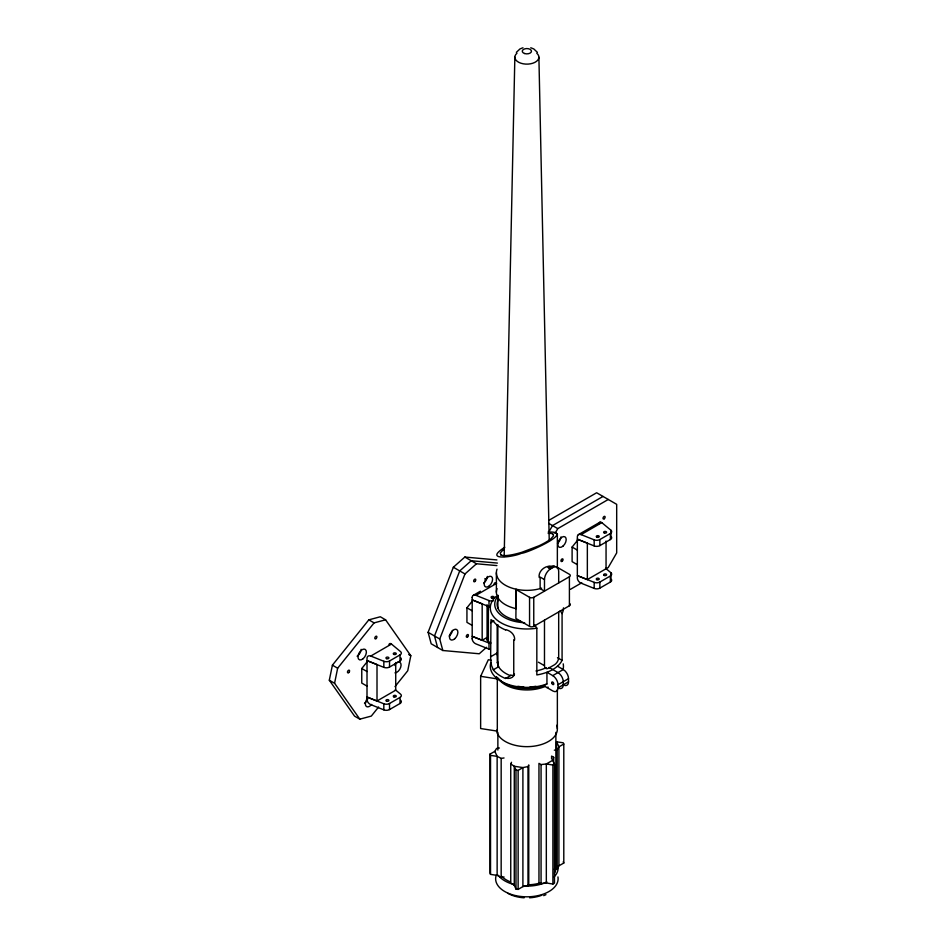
<?xml version="1.0" encoding="UTF-8"?>
<svg xmlns="http://www.w3.org/2000/svg" width="946" height="946" viewBox="0 0 946 946"><rect width="100%" height="100%" fill="white"/><g stroke="black" fill="none" stroke-linecap="round" stroke-linejoin="round"><path stroke-width="1.42" d="M400.548 700.206A4.458 2.578 0 0 1 400.028 703.493L389.527 709.559A4.458 2.578 0 0 1 383.828 709.855L370.749 704.616A4.494 3.015 50.2 0 1 367.001 699.472L367.024 658.191A4.494 3.015 50.2 0 1 370.749 656.063L391.467 644.072L400.548 651.628A4.458 2.578 0 0 1 400.028 654.916L400.028 660.994L389.527 667.048A4.458 2.578 0 0 1 383.828 667.344L367.024 660.615L377.005 664.565L377.005 700.998L367.024 697.048L383.828 703.777A4.458 2.578 0 0 0 389.527 703.481L400.028 697.415A4.458 2.578 0 0 0 400.548 694.128L395.239 689.717M487.072 604.707L487.072 639.733M497.182 624.656L497.158 654.833M534.715 624.833L536.831 628.179L536.831 674.936A36.587 21.119 0 0 0 562.078 660.367L562.078 613.611A36.587 21.119 0 0 0 563.461 607.876M497.158 654.987L497.348 662.283L498.625 666.729A29.752 17.17 0 0 0 510.473 675.681L505.554 678.519A36.587 21.119 0 0 1 493.327 669.792L491.506 665.511L490.643 658.913L490.974 619.63L493.327 621.215A36.587 21.119 0 0 0 505.554 629.941M504.171 556.508L514.849 57.186M548.172 532.054C577.013 530.954 526.473 553.564 521.483 553.268C514.163 556.863 482.2 561.64 504.774 547.273M378.589 707.017L371.305 716.087L359.811 719.161L354.561 716.134L329.314 680.221L332.401 665.168L368.822 619.855L380.316 616.768L385.578 619.807L410.812 655.72L407.738 670.761L394.99 686.63M359.811 719.161L334.577 683.26L337.651 668.207L374.084 622.882L385.578 619.807M552.641 760.324L554.474 764.12L554.474 883.126L552.902 884.037L546.327 882.973L541.065 883.576L538.96 882.37L538.96 763.363L541.065 764.569L546.327 763.966L552.641 760.324L553.694 757.285L551.589 756.067L551.589 759.011M486.563 647.277L479.255 653.769L442.823 650.505L431.187 643.788L428.112 632.306L453.347 567.245L464.841 557.052L496.898 559.926M442.823 650.505L439.736 639.011L464.983 573.962L476.477 563.769L496.875 565.59M496.579 676.591A30.485 17.607 0 0 0 497.312 678.909L497.312 731.116L480.639 728.538L480.639 676.319L488.337 659.74L491.116 660.166M527.986 885.61L527.986 766.591L528.755 764.936L528.755 883.942L527.986 885.61L522.902 886.591L518.136 889.417L515.972 889.086L514.281 885.267L510.745 882.937L510.745 763.93L511.514 762.275M549.023 531.652L552.535 525.586L603.016 496.437M554.983 533.473L557.785 528.625L608.266 499.476M504.041 876.966L501.167 877.403L497.135 875.369L490.525 874.388L489.945 873.146L489.945 754.139L494.829 751.384L496.544 748.452L499.417 748.002M554.321 869.185L557.194 868.735L557.194 749.729L558.909 746.796L563.792 744.041L563.213 742.799L556.603 741.818L556.603 749.173M557.194 868.735L558.909 865.803L563.792 863.048L563.792 744.041M367.024 686.122L361.762 683.083L361.762 668.515L367.225 661.715M472.196 625.401L466.934 622.362L466.934 607.793L472.397 600.994M577.356 564.679L572.105 561.652L572.105 547.072L577.568 540.272M516.35 52.349L519.945 48.956L522.972 47.761M502.941 549.981L500.245 553.043L500.836 554.924M510.745 763.93L514.281 766.26L515.972 770.068L518.136 770.411L522.902 767.584L527.986 766.591M548.68 520.442L596.642 492.76L616.686 504.336L616.686 552.913L608.266 567.482L587.348 579.567L577.356 575.617L594.171 582.346A4.458 2.578 0 0 0 599.859 582.05L610.371 575.984A4.458 2.578 0 0 0 610.88 572.697L605.582 568.286M473.414 595.259L480.402 591.215M600.071 522.145L578.325 534.691M472.172 597.458A4.494 3.015 50.2 0 1 475.921 595.341L496.638 583.363A4.494 2.093 68.2 0 0 494.096 584.143M610.88 572.697L610.88 578.763A4.458 2.578 0 0 1 610.371 582.062L599.859 588.116A4.458 2.578 0 0 1 594.171 588.412L581.081 583.174A4.494 3.015 50.2 0 1 577.344 578.03L577.356 536.749A4.494 3.015 50.2 0 1 581.081 534.62L601.798 522.641L610.88 530.186L610.88 536.264A4.458 2.578 0 0 1 610.371 539.551L599.859 545.617A4.458 2.578 0 0 1 594.171 545.913L577.356 539.185L587.348 543.134L587.348 579.567M370.749 656.039L383.828 661.278A4.458 2.578 0 0 0 389.527 660.982L400.028 654.916M581.081 534.596L594.171 539.835A4.458 2.578 0 0 0 599.859 539.551L610.371 533.485A4.458 2.578 0 0 0 610.88 530.186M544.482 579.591L540.131 577.072L540.131 588.613L544.482 591.132L544.482 579.591A8.928 5.156 -60 0 1 550.797 568.664L552.369 567.754A8.928 5.156 -60 0 1 558.684 571.396L558.684 582.937M569.906 603.714A2.98 1.715 0 0 1 569.409 605.759L533.757 626.347A2.98 1.715 0 0 1 529.559 626.347L515.877 618.448L516.197 589.252L516.197 608.68A30.485 17.607 0 0 1 497.028 588.589M515.877 589.429L529.559 597.316A2.98 1.715 0 0 0 533.757 597.316L569.409 576.741A2.98 1.715 0 0 0 569.409 574.305L556.981 567.139M490.596 622.787L493.883 620.883M377.005 700.998L395.724 690.19L395.724 662.507M490.359 643.434A4.458 2.578 0 0 1 488.999 643.067L472.196 636.327L482.176 640.276L487.166 637.403M570.414 589.334L581.766 582.783M490.596 656.796L497.182 652.988M493.327 669.792L498.625 666.729M490.856 662.543A36.587 21.119 0 0 0 506.713 683.899A36.587 21.119 0 0 0 546.942 683.934L546.942 672.275L552.748 675.621L563.26 669.543A7.438 4.292 60 0 1 568.522 678.66L568.522 681.818A7.438 4.292 60 0 1 564.703 685.448M497.785 677.797A32.129 18.553 0 0 0 543.714 685.708L552.748 690.923A7.438 4.292 60 0 0 557.998 687.884L557.998 684.727L568.522 678.66M557.998 687.884L568.522 681.818M546.327 882.973L546.327 763.966L552.902 765.03L554.474 764.12M546.812 684.005L543.737 685.696M543.69 895.649L545.948 894.668M489.945 754.139L490.525 755.381L497.135 756.351L501.167 758.396L504.041 757.959M554.321 750.178L557.194 749.729M497.442 563.083L471.214 560.742L459.721 570.923L434.486 635.984L437.56 647.478M480.639 676.319L497.312 678.909M530.765 47.761L533.804 48.956L537.399 52.349M475.921 595.318L488.999 600.556A4.458 2.578 0 0 0 493.481 600.769M490.359 607.001A4.458 2.578 0 0 1 488.999 606.634L472.196 599.894L482.176 603.844L482.176 640.276M490.359 649.5A4.458 2.578 0 0 1 488.999 649.133L475.921 643.895A4.494 3.015 50.2 0 1 472.172 638.751M548.704 523.375L557.785 528.625M572.105 547.072L577.356 550.111M552.369 567.754C550.347 563.97 544.317 567.423 550.797 568.664M464.841 557.052L476.477 563.769M453.347 567.245L464.983 573.962M557.466 657.707L562.078 660.367M466.934 607.793L472.196 610.832M557.466 666.197L563.26 669.543M549.118 667.45L557.998 672.582A7.438 4.292 60 0 1 563.26 681.688L563.26 684.845A7.438 4.292 60 0 1 559.453 688.487M538.416 662.188L544.482 665.688A5.948 3.429 -60 0 0 548.692 668.124L554.474 664.778A5.948 3.429 -60 0 0 558.684 657.494L558.684 611.956M487.639 638.479A4.458 2.578 0 0 0 488.384 641.554L490.915 643.02M428.112 632.306L439.736 639.011M368.822 619.855L374.084 622.882M408.719 654.502L410.812 655.72M361.762 668.515L367.024 671.542M332.401 665.168L337.651 668.207M329.314 680.221L334.577 683.26M552.902 534.005L553.493 535.885L550.797 538.948A23.307 4.612 -21.8 0 1 538.889 545.83L521.873 552.275A35.345 7 -21.8 0 1 500.907 554.9M560.198 610.643L562.078 613.611M556.603 741.818L558.909 746.796L558.909 865.803M563.213 861.806L563.792 863.048M494.829 751.384L497.135 756.351L497.135 875.369M538.901 57.186L549.224 540.261M610.371 533.485L610.371 539.551M610.371 575.984L610.371 582.062M606.055 541.065L606.055 568.759M599.859 539.551L599.859 545.617M599.859 582.05L599.859 588.116M594.171 539.835L594.171 545.913M594.171 582.346L594.171 588.412M569.409 576.741L569.409 605.759M557.36 533.899L557.36 568.44M557.36 689.492L557.36 728.751M555.87 732.358L555.87 868.097A29.007 16.744 0 0 1 554.51 873.182M553.694 757.285L553.694 763.162M552.902 765.03L552.902 884.037M544.482 620.15L544.482 665.688M541.065 764.569L541.065 883.576M533.757 597.316L533.757 626.347M529.559 597.316L529.559 626.347M522.902 886.591L522.902 767.584L514.281 766.26L514.281 885.267M518.136 770.411L518.136 889.417M515.972 770.068L515.972 889.086M513.749 639.78L513.749 673.788M501.167 758.396L501.167 877.403M497.868 595.14L497.868 608.42M497.868 624.656L497.868 665.96M497.868 732.358L497.868 750.06M496.378 572.756L496.378 592.196M490.525 755.381L490.525 874.388M488.999 600.556L488.999 606.634M488.999 643.067L488.999 649.133M488.384 606.587L488.384 641.554M472.196 597.47L472.196 638.763M400.028 697.415L400.028 703.493M389.527 660.982L389.527 667.048M389.527 703.481L389.527 709.559M383.828 661.278L383.828 667.344M383.828 703.777L383.828 709.855M599.244 523.599A4.494 2.093 68.2 0 1 601.798 522.665M485.026 578.55A2.98 1.715 -60 0 1 484.837 579.035M536.831 628.179A36.587 21.119 0 0 1 497.549 620.493A36.587 21.119 0 0 1 495.964 596.559M563.213 663.844A36.587 21.119 0 0 1 563.036 669.461M552.748 675.621A7.438 4.292 60 0 1 557.998 684.727M548.136 687.103A36.587 21.119 0 0 1 546.942 687.576M546.28 667.628A29.752 17.17 0 0 1 535.98 670.962M535.897 686.276A29.752 17.17 0 0 1 529.949 686.997M523.8 686.997A29.752 17.17 0 0 1 517.852 686.276M520.347 620.966A29.752 17.17 0 0 1 498.199 599.646M497.17 662.839A32.129 18.553 0 0 1 497.844 661.952M513.832 675.314A9.105 7.19 24.3 0 1 510.544 675.077M514.494 674.072A9.022 6.894 33.2 0 1 505.59 678.057M505.531 629.669A9.022 6.894 33.2 0 1 514.565 640.064M524.663 622.716A32.129 18.542 0 0 1 498.093 595.968M541.668 588.152A30.485 17.607 0 0 1 508.782 586.934A30.485 17.607 0 0 1 497.028 569.149M539.232 577.498A8.845 6.504 -39.9 0 1 547.663 566.453M549.094 567.955A8.845 3.287 -49.2 0 1 554.841 566.382M497.312 731.116A30.485 17.607 0 0 1 496.875 729.969M556.662 725.286A30.485 17.607 0 0 1 531.889 746.418A30.485 17.607 0 0 1 496.579 731.069M544.766 686.595A30.485 17.607 0 0 1 499.039 679.524M540.946 882.736A29.007 16.744 0 0 1 527.868 884.829M510.438 881.897A29.007 16.744 0 0 1 501.51 876.221M557.939 866.24A31.23 18.033 0 0 1 554.179 876.847M546.883 881.944A31.23 18.033 0 0 1 523.646 886.035M514.47 884.652A31.23 18.033 0 0 1 498.211 875.263M557.939 876.918A31.23 18.033 0 0 1 525.267 896.796A31.23 18.033 0 0 1 496.295 875.085M541.916 895.212A26.772 15.455 0 0 1 529.594 897.801M524.143 897.801A26.772 15.455 0 0 1 507.943 893.355M536.784 53.248A12.026 6.941 0 0 1 534.845 62.389A12.026 6.941 0 0 1 518.905 62.389A12.026 6.941 0 0 1 516.965 53.248M548.16 533.355A35.345 7 -21.8 0 1 552.831 534.041M502.929 549.981A23.307 4.612 -21.8 0 1 504.336 548.928M361.124 649.334A5.948 3.429 -60 0 1 357.115 656.228M395.771 662.779A5.948 3.429 -60 0 1 394.908 665.535M367.592 699.52A5.948 3.429 -60 0 1 364.482 703.15M395.109 664.068A5.948 3.429 -60 0 1 401.08 665.109A5.948 3.429 -60 0 1 394.979 672.878M371.66 704.439A5.948 3.429 -60 0 1 365.913 705.976A5.948 3.429 -60 0 1 367.45 698.455M400.548 657.695A4.458 2.578 0 0 1 400.028 660.994M388.96 644.687A4.494 2.093 68.2 0 1 391.467 644.096M487.32 576.421A5.948 3.429 -60 0 1 483.784 583.043M452.507 630.438A5.948 3.429 -60 0 1 449.09 636.031M560.931 536.961A5.948 3.429 -60 0 1 557.501 543.276M604.376 533.012A1.49 0.863 0 0 0 606.599 532.267A1.49 0.863 0 0 0 604.376 531.522A1.49 0.863 0 0 0 604.376 533.012M596.879 537.21A1.49 0.863 0 0 0 599.232 536.607A1.49 0.863 0 0 0 597.151 535.732A1.49 0.863 0 0 0 596.879 537.21M604.246 575.464A1.49 0.863 0 0 0 606.599 574.861A1.49 0.863 0 0 0 604.506 573.986A1.49 0.863 0 0 0 604.246 575.464M596.879 579.709A1.49 0.863 0 0 0 599.232 579.106A1.49 0.863 0 0 0 597.151 578.231A1.49 0.863 0 0 0 596.879 579.709M551.707 682.858A1.49 0.863 60 0 0 553.41 684.597A1.49 0.863 60 0 0 553.114 682.35A1.49 0.863 60 0 0 551.707 682.858M524.581 53.52A4.588 2.649 0 0 0 531.463 51.214A4.588 2.649 0 0 0 524.581 48.92A4.588 2.649 0 0 0 524.581 53.52M362.945 658.854A5.948 3.429 -60 0 0 365.381 649.524A5.948 3.429 -60 0 0 358.215 655.188A5.948 3.429 -60 0 0 362.945 658.854M376.035 638.609A1.49 0.863 -60 0 0 376.638 636.28A1.49 0.863 -60 0 0 374.853 637.699A1.49 0.863 -60 0 0 376.035 638.609M348.707 672.606A1.49 0.863 -60 0 0 349.322 670.265A1.49 0.863 -60 0 0 347.525 671.684A1.49 0.863 -60 0 0 348.707 672.606M386.678 658.688A1.49 0.863 0 0 0 388.901 657.955A1.49 0.863 0 0 0 386.678 657.21A1.49 0.863 0 0 0 386.678 658.688M394.033 654.443A1.49 0.863 0 0 0 396.268 653.698A1.49 0.863 0 0 0 394.033 652.953A1.49 0.863 0 0 0 394.033 654.443M386.547 701.152A1.49 0.863 0 0 0 388.901 700.537A1.49 0.863 0 0 0 386.808 699.673A1.49 0.863 0 0 0 386.547 701.152M393.903 696.895A1.49 0.863 0 0 0 396.256 696.291A1.49 0.863 0 0 0 394.175 695.416A1.49 0.863 0 0 0 393.903 696.895M489.401 585.787A5.948 3.429 -60 0 0 491.4 576.54A5.948 3.429 -60 0 0 484.34 582.665A5.948 3.429 -60 0 0 489.401 585.787M454.707 638.775A5.948 3.429 -60 0 0 456.705 629.528A5.948 3.429 -60 0 0 449.646 635.653A5.948 3.429 -60 0 0 454.707 638.775M474.975 581.471A1.49 0.863 -60 0 0 475.471 579.165A1.49 0.863 -60 0 0 473.71 580.69A1.49 0.863 -60 0 0 474.975 581.471M467.596 636.906A1.49 0.863 -60 0 0 468.104 634.589A1.49 0.863 -60 0 0 466.331 636.126A1.49 0.863 -60 0 0 467.596 636.906M491.837 597.978A1.49 0.863 0 0 0 494.072 597.233A1.49 0.863 0 0 0 491.837 596.488A1.49 0.863 0 0 0 491.837 597.978M563.083 546.043A5.948 3.429 -60 0 0 564.975 536.831A5.948 3.429 -60 0 0 557.939 543.063A5.948 3.429 -60 0 0 563.083 546.043M604.34 518.704A1.49 0.863 -60 0 0 604.813 516.398A1.49 0.863 -60 0 0 603.051 517.959A1.49 0.863 -60 0 0 604.34 518.704M562.267 561.215A1.49 0.863 -60 0 0 562.74 558.909A1.49 0.863 -60 0 0 560.978 560.47A1.49 0.863 -60 0 0 562.267 561.215"/></g></svg>
